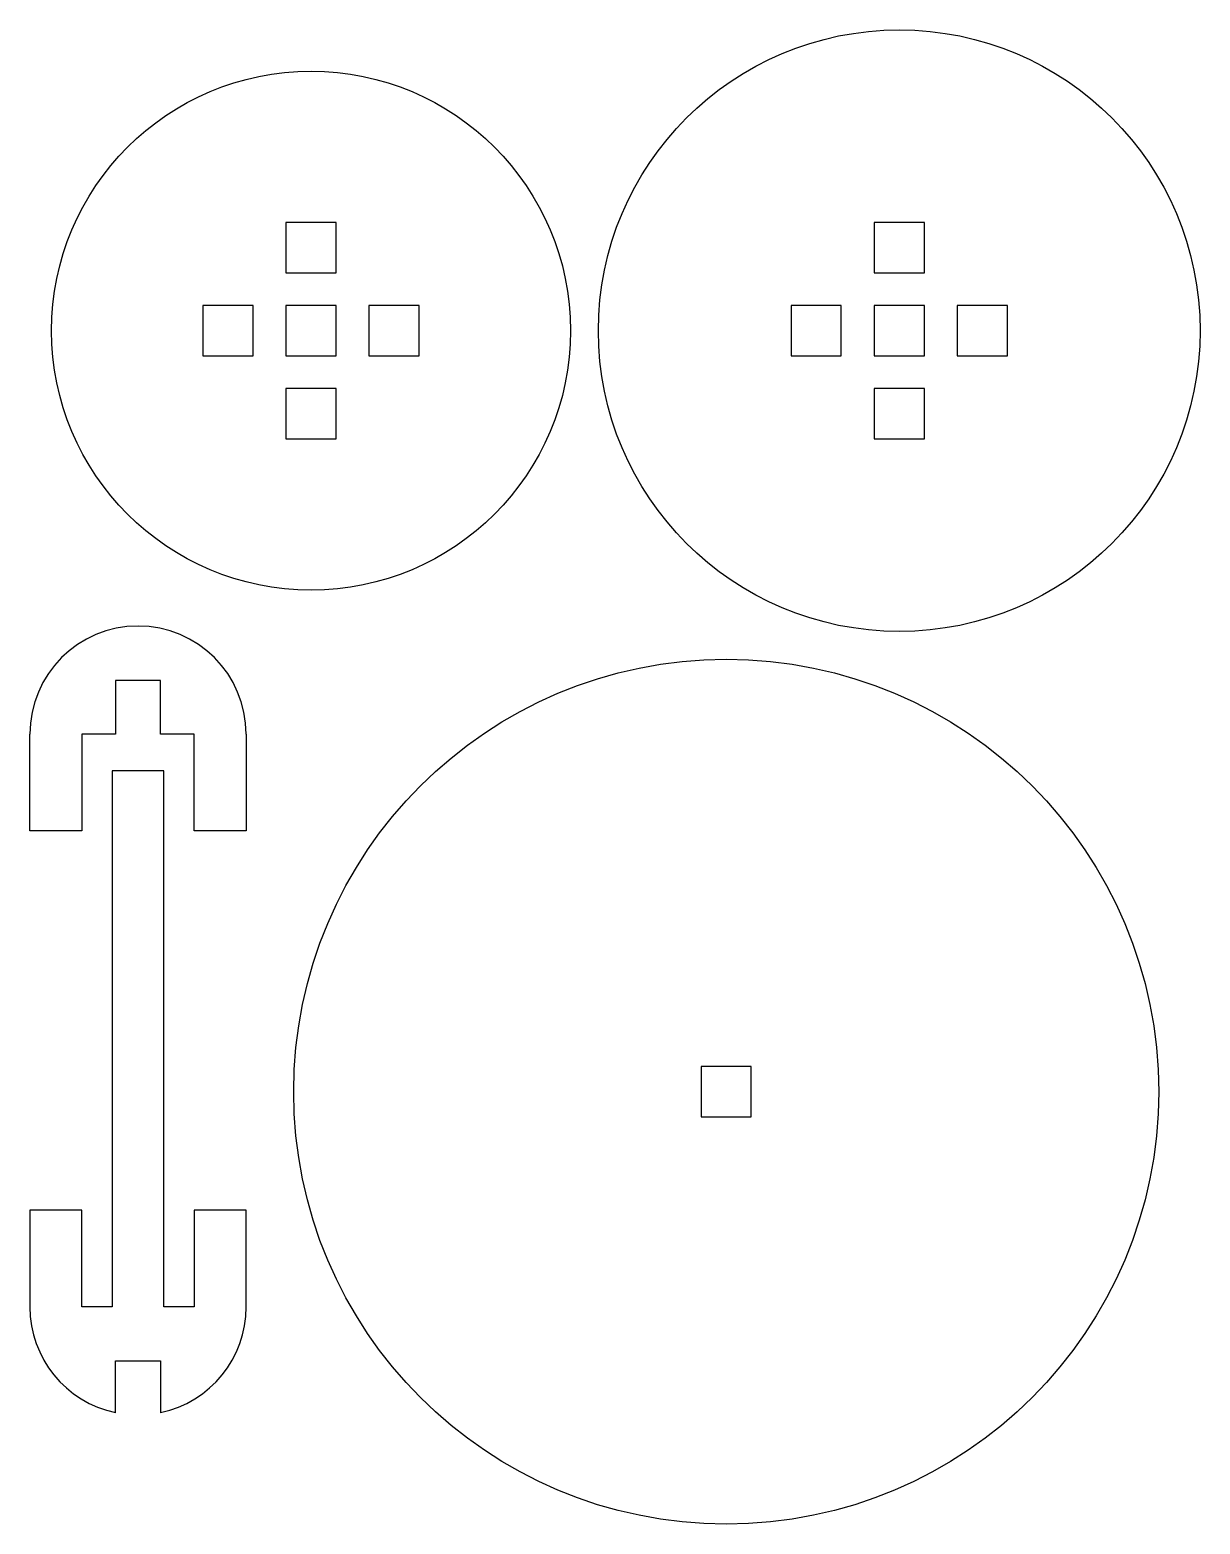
# Model space of a CAD drawing. Header units: millimetres. Extents: x 142.2 to 209.9, y 80 to 166.4.
import ezdxf

# ---------------------------------------------------------------- set-up
doc = ezdxf.new("R2010")
doc.units = ezdxf.units.MM
for name, color, linetype in [('ProjItem', 7, 'CONTINUOUS'), ('ProjItem002', 7, 'CONTINUOUS'), ('ProjItem003', 7, 'CONTINUOUS'), ('ProjItem004', 7, 'CONTINUOUS'), ('ProjItem005', 7, 'CONTINUOUS')]:
    doc.layers.add(name, color=color, linetype=linetype)

msp = doc.modelspace()

# ---------------------------------------------------------------- linework, layer by layer
at = {"layer": 'ProjItem'}
for p, q in [((147, 123.557), (147, 92.557)), ((150, 123.557), (147, 123.557)), ((150, 92.557), (150, 123.557)), ((142.25, 98.157), (142.25, 92.557)), ((145.25, 98.157), (142.25, 98.157)), ((145.25, 92.557), (145.25, 98.157)), ((151.75, 98.157), (151.75, 92.557)), ((154.75, 98.157), (151.75, 98.157)), ((154.75, 92.557), (154.75, 98.157)), ((147, 92.557), (145.25, 92.557)), ((151.75, 92.557), (150, 92.557)), ((147.2, 89.443), (149.8, 89.443)), ((147.2, 86.443), (147.2, 89.443)), ((149.8, 89.443), (149.8, 86.443))]:
    msp.add_line(p, q, dxfattribs=at)
for start, end in [(180, -102.00517), (-77.99483, 0)]:
    msp.add_arc((148.5, 92.557), 6.25, start, end, dxfattribs=at)
at = {"layer": 'ProjItem002'}
for p, q in [((147.2, 128.775), (147.2, 125.675)), ((149.8, 128.775), (147.2, 128.775)), ((149.8, 125.675), (149.8, 128.775)), ((142.25, 120.075), (142.25, 125.675)), ((145.25, 125.675), (145.25, 120.075)), ((147.2, 125.675), (145.25, 125.675)), ((151.75, 125.675), (149.8, 125.675)), ((151.75, 120.075), (151.75, 125.675)), ((154.75, 125.675), (154.75, 120.075)), ((145.25, 120.075), (142.25, 120.075)), ((154.75, 120.075), (151.75, 120.075))]:
    msp.add_line(p, q, dxfattribs=at)
msp.add_arc((148.5, 125.675), 6.25, 0, 180, dxfattribs=at)
at = {"layer": 'ProjItem003'}
for p, q in [((159.95, 155.25), (157.05, 155.25)), ((157.05, 155.25), (157.05, 152.35)), ((159.95, 152.35), (159.95, 155.25)), ((157.05, 152.35), (159.95, 152.35)), ((155.15, 150.45), (152.25, 150.45)), ((152.25, 150.45), (152.25, 147.55)), ((155.15, 147.55), (155.15, 150.45)), ((159.95, 150.45), (157.05, 150.45)), ((157.05, 150.45), (157.05, 147.55)), ((159.95, 147.55), (159.95, 150.45)), ((164.75, 150.45), (161.85, 150.45)), ((161.85, 150.45), (161.85, 147.55)), ((164.75, 147.55), (164.75, 150.45)), ((152.25, 147.55), (155.15, 147.55)), ((157.05, 147.55), (159.95, 147.55)), ((161.85, 147.55), (164.75, 147.55)), ((159.95, 145.65), (157.05, 145.65)), ((157.05, 145.65), (157.05, 142.75)), ((159.95, 142.75), (159.95, 145.65)), ((157.05, 142.75), (159.95, 142.75))]:
    msp.add_line(p, q, dxfattribs=at)
msp.add_circle((158.5, 149), 15, dxfattribs=at)
at = {"layer": 'ProjItem004'}
for p, q in [((191.05, 155.25), (191.05, 152.35)), ((193.95, 155.25), (191.05, 155.25)), ((193.95, 152.35), (193.95, 155.25)), ((191.05, 152.35), (193.95, 152.35)), ((186.25, 150.45), (186.25, 147.55)), ((189.15, 150.45), (186.25, 150.45)), ((189.15, 147.55), (189.15, 150.45)), ((191.05, 150.45), (191.05, 147.55)), ((193.95, 150.45), (191.05, 150.45)), ((193.95, 147.55), (193.95, 150.45)), ((195.85, 150.45), (195.85, 147.55)), ((198.75, 150.45), (195.85, 150.45)), ((198.75, 147.55), (198.75, 150.45)), ((186.25, 147.55), (189.15, 147.55)), ((191.05, 147.55), (193.95, 147.55)), ((195.85, 147.55), (198.75, 147.55)), ((191.05, 145.65), (191.05, 142.75)), ((193.95, 145.65), (191.05, 145.65)), ((193.95, 142.75), (193.95, 145.65)), ((191.05, 142.75), (193.95, 142.75))]:
    msp.add_line(p, q, dxfattribs=at)
msp.add_circle((192.5, 149), 17.39, dxfattribs=at)
at = {"layer": 'ProjItem005'}
for p, q in [((181.05, 106.45), (181.05, 103.55)), ((183.95, 106.45), (181.05, 106.45)), ((183.95, 103.55), (183.95, 106.45)), ((181.05, 103.55), (183.95, 103.55))]:
    msp.add_line(p, q, dxfattribs=at)
msp.add_circle((182.5, 105), 25, dxfattribs=at)

doc.saveas('drawing.dxf')
